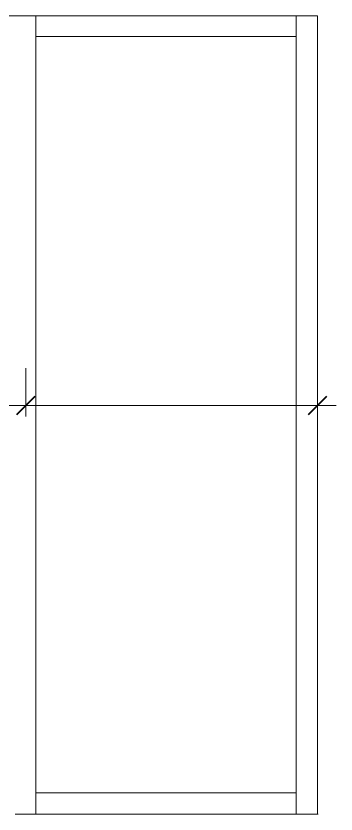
# Model space of a CAD drawing. Header units: inches. Extents: x -6061 to 13621, y -296 to 7483.
# Drawn here: x 12182.8 to 12221.3, y 349.9 to 446 of the extents above; entities that cross this region are included whole.
import ezdxf

# ---------------------------------------------------------------- set-up
doc = ezdxf.new("R2010")
doc.units = ezdxf.units.IN
doc.header["$MEASUREMENT"] = 0
doc.layers.get('0').update_dxf_attribs({"linetype": 'CONTINUOUS'})

msp = doc.modelspace()

# ---------------------------------------------------------------- linework, layer by layer
at = {"color": 7, "linetype": 'Continuous', "lineweight": 18, "true_color": 0x000007}
for p, q in [((12042.558, 445.96207), (12219.07746, 445.96207)), ((12219.15755, 349.93356), (12219.07746, 349.93356))]:
    msp.add_line(p, q, dxfattribs=at)
at = {"color": 7, "linetype": 'Continuous', "lineweight": 9, "true_color": 0x000007}
for p, q in [((12182.71637, 445.96207), (12185.19918, 445.96207)), ((12185.19918, 443.47926), (12185.19918, 445.96207)), ((12216.51456, 445.96207), (12185.19918, 445.96207)), ((12185.19918, 445.96207), (12185.19918, 349.93356)), ((12216.51456, 445.96207), (12216.51456, 443.47926)), ((12216.51456, 445.96207), (12219.07746, 445.96207)), ((12216.51456, 349.93356), (12216.51456, 445.96207)), ((12219.07746, 349.93356), (12219.07746, 445.96207)), ((12216.51456, 443.47926), (12185.19918, 443.47926)), ((12185.19918, 443.47926), (12185.19918, 352.49646)), ((12216.51456, 443.47926), (12185.19918, 443.47926)), ((12216.51456, 352.49646), (12216.51456, 443.47926)), ((12183.99782, 399.10913), (12183.99782, 403.5942)), ((12219.07746, 399.10913), (12219.07746, 403.5942)), ((12146.67565, 399.10913), (12183.99782, 399.10913)), ((12183.99782, 399.10913), (12221.31999, 399.10913)), ((12183.99782, 399.10913), (12183.99782, 397.74759)), ((12219.07746, 399.10913), (12219.07746, 397.74759)), ((12185.19918, 352.49646), (12216.51456, 352.49646)), ((12185.19918, 349.93356), (12185.19918, 352.49646)), ((12185.19918, 352.49646), (12216.51456, 352.49646)), ((12216.51456, 352.49646), (12216.51456, 349.93356)), ((12182.71637, 349.93356), (12185.19918, 349.93356)), ((12185.19918, 349.93356), (12182.71637, 349.93356)), ((12216.51456, 349.93356), (12185.19918, 349.93356)), ((12185.19918, 349.93356), (12216.51456, 349.93356)), ((12219.07746, 349.93356), (12216.51456, 349.93356)), ((12216.51456, 349.93356), (12219.07746, 349.93356))]:
    msp.add_line(p, q, dxfattribs=at)
at = {"color": 7, "linetype": 'Continuous', "lineweight": 40, "true_color": 0x000007}
for p, q in [((12183.99782, 399.10913), (12185.11909, 400.23039)), ((12219.07746, 399.10913), (12220.19872, 400.23039)), ((12183.99782, 399.10913), (12182.87655, 397.98786)), ((12219.07746, 399.10913), (12217.95619, 397.98786))]:
    msp.add_line(p, q, dxfattribs=at)

doc.saveas('drawing.dxf')
